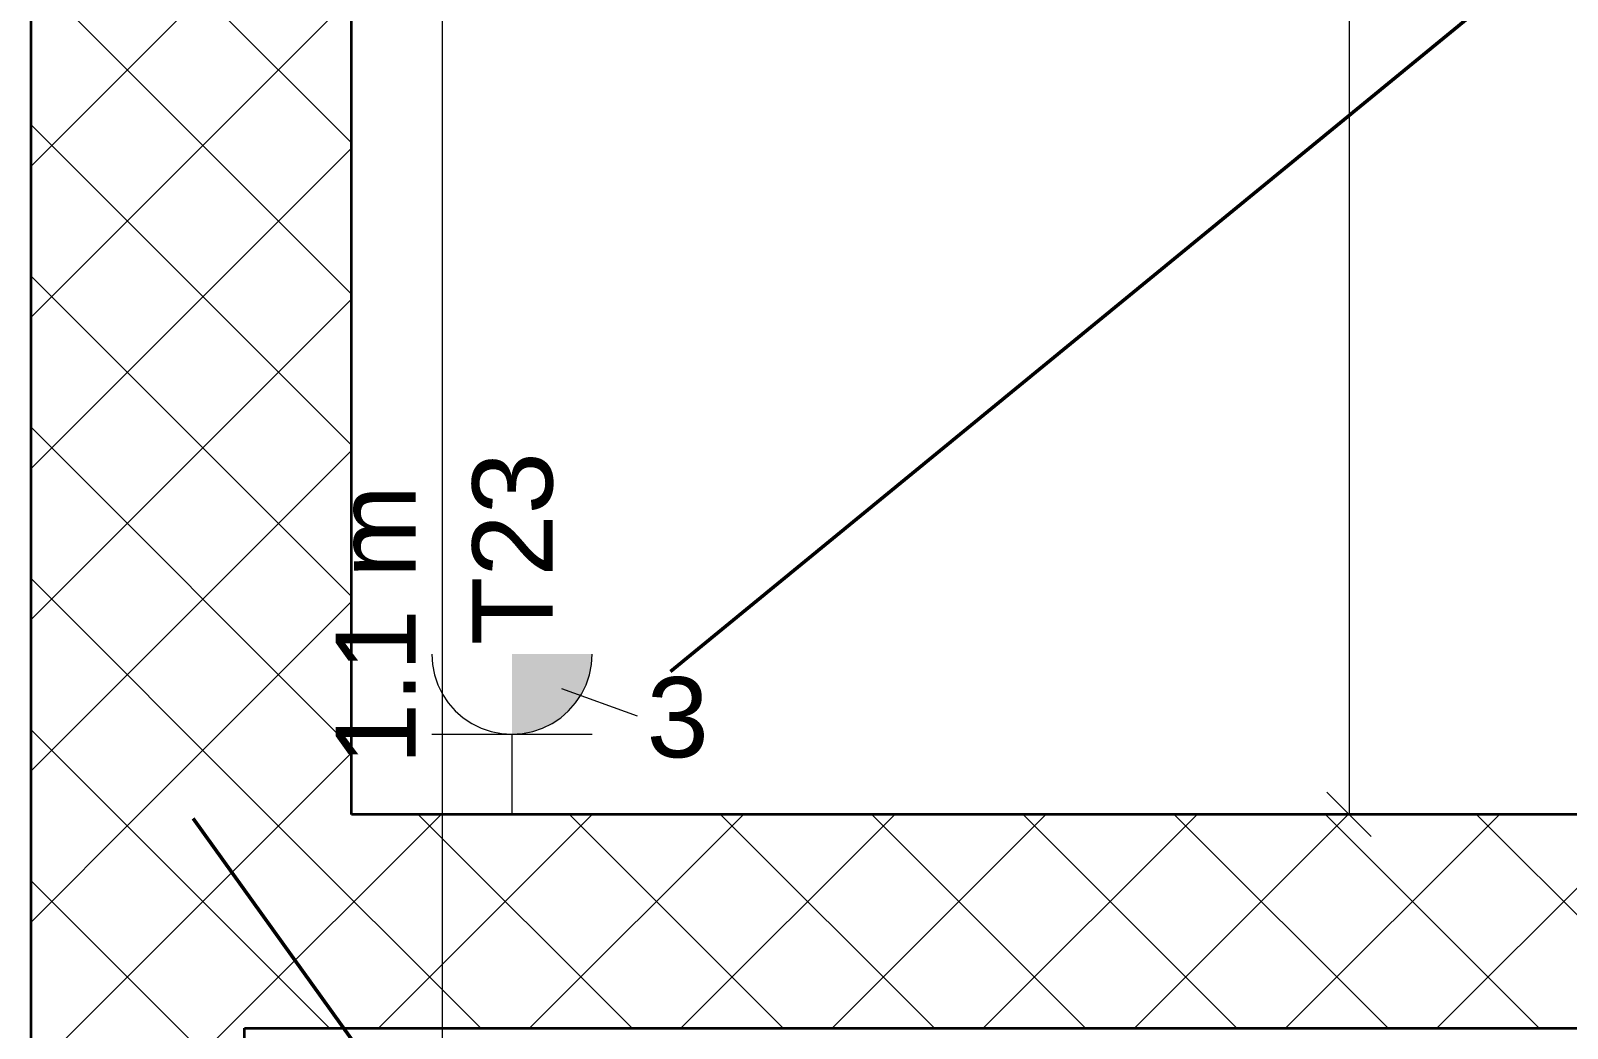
# Model space of a CAD drawing. Extents: x -1132 to 613, y -179 to 712.
# Drawn here: x -781.31 to -752.57, y 428.88 to 447.54 of the extents above; entities that cross this region are included whole.
import ezdxf
from ezdxf.lldxf.tags import DXFTag

# ---------------------------------------------------------------- set-up
doc = ezdxf.new("R2010")
doc.units = 0
doc.layers.get('0').update_dxf_attribs({"lineweight": 13})
for name, color, linetype, lineweight in [('A-WALL-____-MCUT', 7, 'Continuous', 35), ('A-WALL-____-PATT', 7, 'Continuous', 35), ('S-GRID-____-OTLN', 7, 'Continuous', 5)]:
    doc.layers.add(name, color=color, linetype=linetype, lineweight=lineweight)
for name, color, linetype, lineweight, true_color in [('EL01_VVV_Mass', 7, 'Continuous', 13, 0xb2b200), ('EL01_WAN_Kraft', 1, 'Continuous', 13, 0xff0000), ('X_Geometrie', 3, 'Continuous', 50, 0x00ff00)]:
    doc.layers.add(name, color=color, linetype=linetype, lineweight=lineweight, true_color=true_color)
doc.styles.get("Standard").update_dxf_attribs({"font": 'arial.ttf'})
tags = doc.linetypes.add('_Rasterlinie_', pattern=[0.375, 0.2, -0.05, 0.075, -0.05]).pattern_tags.tags
tags[10:11] = [DXFTag(74, 4), DXFTag(75, 0), DXFTag(340, '0'), DXFTag(46, 1.0), DXFTag(50, 0.0), DXFTag(44, 0.0), DXFTag(45, 0.0)]
tags[8:9] = [DXFTag(74, 4), DXFTag(75, 0), DXFTag(340, '0'), DXFTag(46, 1.0), DXFTag(50, 0.0), DXFTag(44, 0.0), DXFTag(45, 0.0)]
tags[6:7] = [DXFTag(74, 4), DXFTag(75, 0), DXFTag(340, '0'), DXFTag(46, 1.0), DXFTag(50, 0.0), DXFTag(44, 0.0), DXFTag(45, 0.0)]
tags[4:5] = [DXFTag(74, 4), DXFTag(75, 0), DXFTag(340, '0'), DXFTag(46, 1.0), DXFTag(50, 0.0), DXFTag(44, 0.0), DXFTag(45, 0.0)]

# ---------------------------------------------------------------- blocks, each defined once
blk = doc.blocks.new('Referenz-A0UNPDE96I', base_point=(-1115.886, -117.372))
at = {"layer": 'A-WALL-____-MCUT', "color": 0, "linetype": 'Continuous', "ltscale": 0.35}
for p, q in [((-781.315, 478.478), (-781.315, 366.876)), ((-775.315, 432.878), (-775.315, 478.478)), ((-709.115, 432.878), (-775.315, 432.878)), ((-777.315, 366.876), (-777.315, 428.878)), ((-777.315, 428.878), (-715.315, 428.878))]:
    blk.add_line(p, q, dxfattribs=at)
at = {"layer": 'A-WALL-____-PATT', "color": 0, "linetype": 'Continuous', "lineweight": 9, "ltscale": 0.13}
for p, q in [((-775.315, 445.44), (-781.315, 451.44)), ((-781.315, 445.001), (-775.315, 451.001)), ((-775.315, 442.612), (-781.315, 448.612)), ((-781.315, 442.173), (-775.315, 448.173)), ((-775.315, 439.784), (-781.315, 445.784)), ((-781.315, 439.344), (-775.315, 445.344)), ((-775.315, 436.955), (-781.315, 442.955)), ((-781.315, 436.516), (-775.315, 442.516)), ((-775.315, 434.127), (-781.315, 440.127)), ((-781.315, 433.688), (-775.315, 439.688)), ((-776.895, 432.878), (-781.315, 437.298)), ((-779.296, 432.878), (-775.315, 436.859)), ((-779.723, 432.878), (-781.315, 434.47)), ((-776.467, 432.878), (-775.315, 434.031)), ((-781.315, 430.859), (-779.296, 432.878)), ((-780.467, 428.878), (-776.467, 432.878)), ((-775.723, 428.878), (-779.723, 432.878)), ((-777.639, 428.878), (-773.639, 432.878)), ((-772.895, 428.878), (-776.895, 432.878)), ((-774.81, 428.878), (-770.81, 432.878)), ((-770.066, 428.878), (-774.066, 432.878)), ((-771.982, 428.878), (-767.982, 432.878)), ((-767.238, 428.878), (-771.238, 432.878)), ((-769.153, 428.878), (-765.153, 432.878)), ((-764.409, 428.878), (-768.409, 432.878)), ((-766.325, 428.878), (-762.325, 432.878)), ((-761.581, 428.878), (-765.581, 432.878)), ((-763.497, 428.878), (-759.497, 432.878)), ((-758.752, 428.878), (-762.752, 432.878)), ((-760.668, 428.878), (-756.668, 432.878)), ((-755.924, 428.878), (-759.924, 432.878)), ((-757.84, 428.878), (-753.84, 432.878)), ((-753.096, 428.878), (-757.096, 432.878)), ((-755.011, 428.878), (-751.011, 432.878)), ((-750.267, 428.878), (-754.267, 432.878)), ((-778.551, 428.878), (-781.315, 431.641)), ((-781.315, 428.031), (-780.467, 428.878)), ((-781.315, 425.202), (-777.639, 428.878)), ((-777.315, 427.641), (-778.551, 428.878))]:
    blk.add_line(p, q, dxfattribs=at)
at = {"layer": 'S-GRID-____-OTLN', "color": 0, "linetype": '_Rasterlinie_', "ltscale": 0.13}
blk.add_line((-773.615, -113.603), (-773.615, 631.478), dxfattribs=at)
at = {"layer": 'X_Geometrie', "color": 0, "linetype": 'Continuous', "ltscale": 0.5}
for p, q in [((-769.344, 435.55), (-631.348, 548.692)), ((-778.277, 432.8), (-717.843, 348.694))]:
    blk.add_line(p, q, dxfattribs=at)
blk = doc.blocks.new('Steckdose T23_ AP_ 3-fach-A0UNPEQT6I', base_point=(-773.813, 432.878))
at = {"color": 0, "linetype": 'ByBlock', "lineweight": -2, "ltscale": 0.13}
for p, q in [((-773.813, 435.878), (-773.8, 435.682)), ((-770.825, 435.682), (-770.813, 435.878)), ((-773.8, 435.682), (-773.762, 435.49)), ((-773.762, 435.49), (-773.698, 435.304)), ((-770.927, 435.304), (-770.864, 435.49)), ((-770.864, 435.49), (-770.825, 435.682)), ((-773.698, 435.304), (-773.612, 435.128)), ((-771.387, 435.232), (-769.97, 434.724)), ((-771.014, 435.128), (-770.927, 435.304)), ((-773.612, 435.128), (-773.503, 434.965)), ((-773.503, 434.965), (-773.373, 434.818)), ((-771.252, 434.818), (-771.123, 434.965)), ((-771.123, 434.965), (-771.014, 435.128)), ((-773.373, 434.818), (-773.226, 434.688)), ((-773.226, 434.688), (-773.063, 434.579)), ((-771.563, 434.579), (-771.4, 434.688)), ((-771.4, 434.688), (-771.252, 434.818)), ((-773.813, 434.378), (-770.813, 434.378)), ((-773.063, 434.579), (-772.887, 434.492)), ((-772.887, 434.492), (-772.701, 434.429)), ((-772.701, 434.429), (-772.508, 434.391)), ((-772.508, 434.391), (-772.313, 434.378)), ((-772.313, 434.378), (-772.117, 434.391)), ((-772.313, 434.378), (-772.313, 432.878)), ((-772.117, 434.391), (-771.924, 434.429)), ((-771.924, 434.429), (-771.739, 434.492)), ((-771.739, 434.492), (-771.563, 434.579))]:
    blk.add_line(p, q, dxfattribs=at)
for points in [[(-770.864, 435.49), (-772.313, 435.49), (-770.813, 435.878)], [(-772.313, 435.49), (-770.813, 435.878), (-772.313, 435.878)], [(-771.014, 435.128), (-772.313, 435.128), (-770.864, 435.49)], [(-772.313, 435.128), (-770.864, 435.49), (-772.313, 435.49)], [(-771.252, 434.818), (-772.313, 434.818), (-771.014, 435.128)], [(-772.313, 434.818), (-771.014, 435.128), (-772.313, 435.128)], [(-771.563, 434.579), (-772.313, 434.579), (-771.252, 434.818)], [(-772.313, 434.579), (-771.252, 434.818), (-772.313, 434.818)], [(-771.924, 434.429), (-772.313, 434.429), (-771.563, 434.579)], [(-772.313, 434.429), (-771.563, 434.579), (-772.313, 434.579)], [(-772.313, 434.378), (-771.924, 434.429), (-772.313, 434.429)]]:
    blk.add_solid(points, dxfattribs=at)
at = {"color": 0, "linetype": 'ByBlock', "lineweight": -2, "ltscale": 0.13, "insert": (-773.054, 436.046), "char_height": 1.5, "attachment_point": 1, "rotation": 90}
blk.add_mtext('{\\fArial;T23}', dxfattribs=at)
at = {"color": 0, "linetype": 'ByBlock', "lineweight": -2, "ltscale": 0.13, "insert": (-769.795, 435.447), "char_height": 1.5, "attachment_point": 1}
blk.add_mtext('{\\fArial;3}', dxfattribs=at)
blk = doc.blocks.new('Absolute Höhe-A0UNPEQV6I', base_point=(-775.613, 433.803))
at = {"color": 0, "lineweight": -2, "insert": (-775.613, 433.803), "char_height": 1.5, "attachment_point": 1, "rotation": 90}
blk.add_mtext('{\\fArial;1.1 m}', dxfattribs=at)
blk = doc.blocks.new('Maß-A0UNPFB76I', base_point=(-777.313, 404.464))
at = {"color": 0, "lineweight": -2}
blk.add_line((-743.754, 428.878), (-777.313, 428.878), dxfattribs=at)
blk = doc.blocks.new('Maß-A0UNPG7P6I', base_point=(-775.313, 432.465))
at = {"color": 0, "lineweight": -2}
for p, q in [((-756.654, 484.478), (-756.654, 432.878)), ((-756.241, 432.465), (-757.068, 433.292)), ((-755.654, 432.878), (-775.313, 432.878))]:
    blk.add_line(p, q, dxfattribs=at)

msp = doc.modelspace()

# ---------------------------------------------------------------- block references
at = {"color": 9, "lineweight": 25, "ltscale": 0.25, "true_color": 0xc0c0c0}
msp.add_blockref('Referenz-A0UNPDE96I', (-1115.886, -117.372), dxfattribs=at)
at = {"layer": 'EL01_VVV_Mass', "linetype": 'Continuous', "ltscale": 0.13}
for name, p in [('Maß-A0UNPG7P6I', (-775.313, 432.465)), ('Maß-A0UNPFB76I', (-777.313, 404.464))]:
    msp.add_blockref(name, p, dxfattribs=at)
at = {"layer": 'EL01_WAN_Kraft', "ltscale": 0.13}
for name, p in [('Steckdose T23_ AP_ 3-fach-A0UNPEQT6I', (-773.813, 432.878)), ('Absolute Höhe-A0UNPEQV6I', (-775.613, 433.803))]:
    msp.add_blockref(name, p, dxfattribs=at)

doc.saveas('drawing.dxf')
